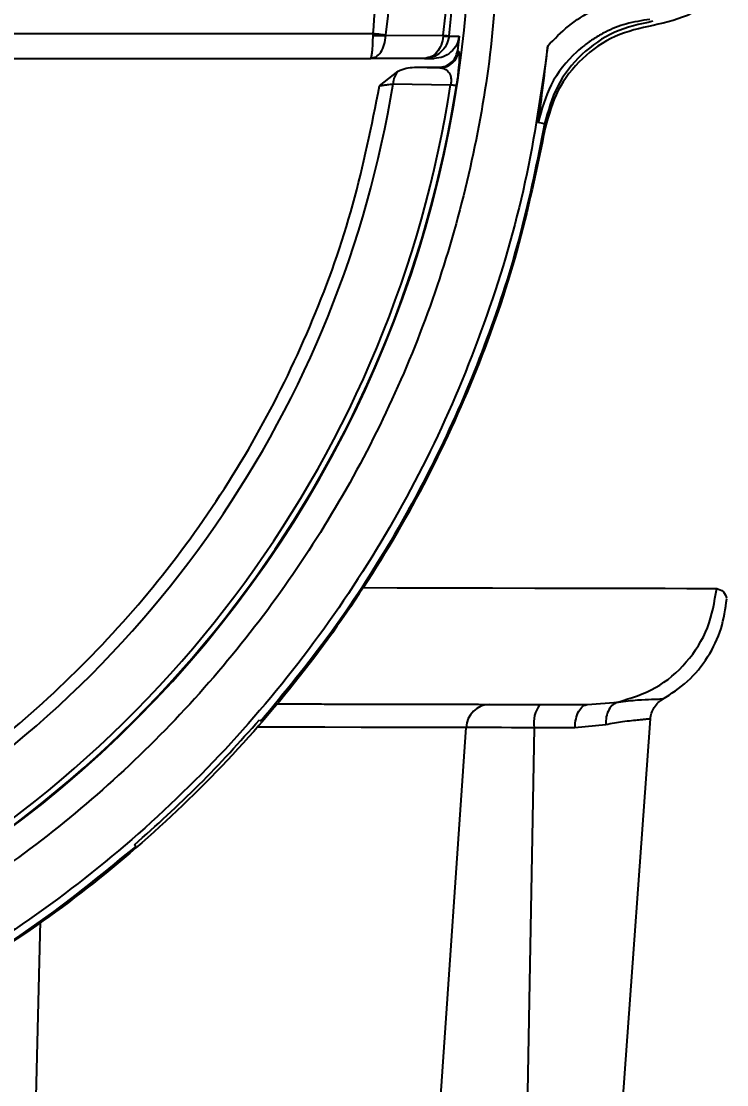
# Model space of a CAD drawing. Header units: millimetres. Extents: x 5659 to 7608, y 3628 to 5007.
# Drawn here: x 6296.4 to 6352.7, y 4674.2 to 4759.1 of the extents above; entities that cross this region are included whole.
import ezdxf

# ---------------------------------------------------------------- set-up
doc = ezdxf.new("R2010")
doc.units = ezdxf.units.MM
doc.layers.add('AM_5', color=3, linetype='Continuous', lineweight=25)
doc.styles.add('SLDTEXTSTYLE1', font='txt.shx', dxfattribs={"width": 0.7, "bigfont": 'gbcbig.shx'})
doc.dimstyles.new('SLDDIMSTYLE12$0', dxfattribs={"dimtxt": 12, "dimasz": 10, "dimexe": 0, "dimexo": 0.0625, "dimgap": 0.875, "dimtad": 1, "dimdec": 1, "dimlfac": 1.8, "dimrnd": 1e-09, "dimzin": 12, "dimdsep": 46, "dimtxsty": 'SLDTEXTSTYLE1', "dimcen": 0.09, "dimdle": 8.16, "dimclrd": 3, "dimclre": 3, "dimadec": 0, "dimazin": 3, "dimtfac": 1, "dimtdec": 1, "dimtofl": 0, "dimtmove": 0, "dimatfit": 3, "dimfxl": 0, "dimfrac": 2, "dimtolj": 1, "dimlwd": 5, "dimlwe": 5, "dimarcsym": 0})

# ---------------------------------------------------------------- blocks, each defined once
blk = doc.blocks.new('*D65')
at = {"layer": 'AM_5', "color": 3, "lineweight": 5, "transparency": 16777216}
blk.add_line((6297.037, 4966.27), (6476.866, 4966.27), dxfattribs=at)
at = {"layer": 'AM_5', "color": 3, "linetype": 'Continuous', "lineweight": 5, "transparency": 16777216}
for p, q in [((6476.866, 4956.27), (6476.866, 4677.529)), ((6344.038, 4667.529), (6476.866, 4667.529))]:
    blk.add_line(p, q, dxfattribs=at)
at = {"layer": 'AM_5', "color": 3, "transparency": 16777216}
for points in [[(6475.2, 4956.27), (6478.533, 4956.27), (6476.866, 4966.27)], [(6475.2, 4677.529), (6478.533, 4677.529), (6476.866, 4667.529)]]:
    blk.add_solid(points, dxfattribs=at)
at = {"layer": 'Defpoints', "color": 0, "transparency": 16777216}
for p in [(6296.974, 4966.27), (6343.975, 4667.529), (6476.866, 4667.529)]:
    blk.add_point(p, dxfattribs=at)
at = {"layer": 'AM_5', "color": 0, "transparency": 16777216, "insert": (6469.991, 4816.9), "char_height": 12, "attachment_point": 5, "rotation": 90, "style": 'SLDTEXTSTYLE1'}
blk.add_mtext('\\A1;300', dxfattribs=at)

msp = doc.modelspace()

# ---------------------------------------------------------------- linework, layer by layer
at = {"color": 7, "linetype": 'Continuous', "lineweight": 25}
for p, q in [((6273.781, 4758.164), (6324.472, 4758.164)), ((6324.469, 4758.004), (6324.472, 4758.164)), ((6325.498, 4758.044), (6325.495, 4758.004)), ((6325.495, 4758.004), (6330.08, 4758.012)), ((6330.08, 4758.012), (6330.075, 4757.943)), ((6330.541, 4757.943), (6330.543, 4757.96)), ((6330.541, 4757.943), (6331.345, 4757.945)), ((6331.345, 4757.945), (6331.208, 4756.769)), ((6331.208, 4756.769), (6331.302, 4756.736)), ((6273.781, 4756.164), (6324.272, 4756.164)), ((6324.272, 4756.164), (6324.488, 4756.228)), ((6324.272, 4756.164), (6324.317, 4756.217)), ((6328.566, 4756.164), (6324.272, 4756.164)), ((6328.911, 4756.226), (6328.566, 4756.164)), ((6328.789, 4756.217), (6328.566, 4756.164)), ((6328.566, 4756.164), (6329.355, 4756.164)), ((6324.992, 4753.98), (6326.467, 4755.155)), ((6327.774, 4755.454), (6329.816, 4755.42)), ((6327.774, 4755.454), (6329.718, 4755.454)), ((6326.063, 4754.131), (6330.663, 4754.048)), ((6338.176, 4750.927), (6337.659, 4751.046)), ((6341.59, 4704.535), (6344.059, 4704.739)), ((6315.394, 4703.312), (6315.506, 4703.201)), ((6344.042, 4667.529), (6346.626, 4703.387)), ((6329.491, 4667.56), (6331.899, 4702.695)), ((6337.342, 4702.683), (6336.707, 4667.545)), ((6343.052, 4702.922), (6340.589, 4702.676)), ((6305.51, 4693.205), (6305.399, 4693.317)), ((6297.863, 4687.23), (6297.391, 4667.629))]:
    msp.add_line(p, q, dxfattribs=at)
at = {"color": 7, "linetype": 'Continuous', "lineweight": 25, "flags": 128}
for points in [[(6324.472, 4758.164), (6324.614, 4758.148), (6324.753, 4758.131), (6324.891, 4758.115), (6325.024, 4758.1), (6325.153, 4758.084), (6325.276, 4758.07), (6325.391, 4758.057), (6325.498, 4758.044)], [(6330.08, 4758.012), (6330.178, 4758.001), (6330.266, 4757.991), (6330.343, 4757.983), (6330.408, 4757.975), (6330.461, 4757.969), (6330.501, 4757.965), (6330.529, 4757.962), (6330.543, 4757.96)], [(6329.718, 4755.454), (6329.773, 4755.435), (6329.816, 4755.42)], [(6331.123, 4753.977), (6331.109, 4753.979), (6331.082, 4753.983), (6331.042, 4753.989), (6330.989, 4753.997), (6330.924, 4754.007), (6330.848, 4754.019), (6330.761, 4754.033), (6330.663, 4754.048)], [(6323.723, 4713.875), (6326.407, 4713.869), (6330.341, 4713.861), (6334.013, 4713.853), (6337.403, 4713.846), (6340.492, 4713.839), (6343.266, 4713.833), (6345.707, 4713.828), (6347.804, 4713.824), (6349.544, 4713.82), (6350.919, 4713.817), (6351.922, 4713.815)], [(6331.899, 4702.695), (6330.311, 4702.698), (6328.374, 4702.702), (6326.101, 4702.707), (6323.509, 4702.713), (6320.616, 4702.719), (6317.443, 4702.726), (6315.19, 4702.73)], [(6337.342, 4702.683), (6336.42, 4702.685), (6335.542, 4702.687), (6334.721, 4702.689), (6333.97, 4702.69), (6333.303, 4702.692), (6332.729, 4702.693), (6332.259, 4702.694), (6331.899, 4702.695)], [(6340.589, 4702.676), (6340.206, 4702.677), (6339.815, 4702.678), (6339.417, 4702.679), (6339.013, 4702.68), (6338.602, 4702.681), (6338.187, 4702.681), (6337.766, 4702.682), (6337.342, 4702.683)]]:
    msp.add_lwpolyline(points, dxfattribs=at)
at = {"color": 7, "linetype": 'Continuous', "lineweight": 25}
for centre, radius, start, end in [((6240.756, 4767.954), 91.48, 295.79271, 180), ((6240.756, 4767.954), 90.341, 353.64897, 186.35103), ((6240.756, 4767.954), 89.875, 353.64897, 186.35103), ((6240.756, 4767.954), 85.319, 353.33017, 186.66983), ((6324.982, 4772.326), 14.332, 267.94983, 272.05042), ((6330.308, 4759.768), 1.84, 262.7292, 277.27215), ((6329.813, 4756.921), 1.5, 270.08724, 352.92929), ((6327.824, 4754.028), 1.764, 140.3012, 176.66464), ((6240.756, 4767.954), 90.976, 296.50811, 351.20762), ((6240.756, 4767.954), 86.42, 299.88973, 350.7957), ((6240.756, 4767.954), 91.441, 295.84596, 351.20762), ((6333.84, 4702.609), 1.943, 91.26442, 177.45771), ((6339.684, 4703.092), 2.377, 142.39242, 189.89938)]:
    msp.add_arc(centre, radius, start, end, dxfattribs=at)
for points in [[(6324.472, 4758.164), (6324.727, 4761.117), (6325.236, 4767.023), (6324.811, 4775.922), (6323.52, 4784.725), (6321.291, 4793.343), (6318.173, 4801.679), (6314.192, 4809.64), (6309.397, 4817.138), (6303.839, 4824.089), (6297.58, 4830.417), (6290.69, 4836.051), (6283.245, 4840.929), (6275.328, 4844.995), (6267.027, 4848.209), (6258.434, 4850.514), (6249.644, 4851.969), (6243.719, 4852.15), (6240.756, 4852.24)], [(6334.497, 4767.955), (6334.41, 4764.887), (6334.236, 4758.752), (6332.833, 4749.637), (6330.607, 4740.699), (6327.5, 4732.024), (6323.561, 4723.695), (6318.824, 4715.792), (6313.335, 4708.391), (6307.147, 4701.564), (6300.32, 4695.376), (6292.919, 4689.887), (6285.016, 4685.15), (6276.687, 4681.211), (6268.011, 4678.104), (6259.074, 4675.878), (6249.959, 4674.475), (6243.824, 4674.301), (6240.756, 4674.214)], [(6346.854, 4758.797), (6345.812, 4758.571), (6343.729, 4758.118), (6341.091, 4756.24), (6339.074, 4753.706), (6338.51, 4751.651), (6338.227, 4750.623)], [(6338.43, 4757.165), (6337.906, 4753.514), (6336.858, 4746.21), (6333.738, 4735.567), (6329.53, 4725.324), (6324.175, 4715.623), (6317.77, 4706.584), (6310.389, 4698.322), (6302.127, 4690.941), (6293.088, 4684.536), (6283.387, 4679.181), (6273.144, 4674.973), (6262.501, 4671.853), (6255.197, 4670.805), (6251.546, 4670.281)], [(6338.176, 4750.927), (6337.588, 4748.013), (6336.413, 4742.185), (6333.66, 4733.691), (6330.213, 4725.462), (6326.012, 4717.591), (6321.167, 4710.09), (6317.393, 4705.497), (6315.506, 4703.201)], [(6338.227, 4750.623), (6337.541, 4747.328), (6336.168, 4740.74), (6332.848, 4731.188), (6328.644, 4722.004), (6323.508, 4713.301), (6317.519, 4705.165), (6310.731, 4697.68), (6303.218, 4690.925), (6295.055, 4684.97), (6286.331, 4679.872), (6277.129, 4675.707), (6267.563, 4672.427), (6260.969, 4671.083), (6257.671, 4670.41)], [(6344.059, 4704.739), (6345.084, 4705.056), (6347.136, 4705.69), (6349.612, 4707.837), (6351.391, 4710.602), (6351.745, 4712.744), (6351.922, 4713.815)], [(6340.589, 4702.676), (6340.612, 4702.924), (6340.658, 4703.42), (6340.893, 4704.03), (6341.214, 4704.453), (6341.465, 4704.507), (6341.59, 4704.535)], [(6305.399, 4693.317), (6307.154, 4694.893), (6310.665, 4698.046), (6313.818, 4701.557), (6315.394, 4703.312)], [(6305.51, 4693.205), (6303.214, 4691.318), (6298.621, 4687.544), (6291.12, 4682.699), (6283.249, 4678.498), (6275.02, 4675.051), (6266.526, 4672.298), (6260.698, 4671.123), (6257.784, 4670.535)]]:
    msp.add_open_spline(points, degree=3, dxfattribs=at)
for points, knots in [([(6354.754, 4767.72), (6354.755, 4767.717), (6354.948, 4766.652), (6354.264, 4764.443), (6352.661, 4761.645), (6350.036, 4759.534), (6347.914, 4759.043), (6346.854, 4758.797)], [0, 0, 0, 0, 0.00073, 0.250548, 0.500365, 0.750183, 1, 1, 1, 1]), ([(6338.43, 4757.165), (6338.964, 4757.718), (6340.029, 4758.819), (6341.985, 4760.039), (6344.114, 4760.925), (6345.629, 4761.154), (6346.389, 4761.269)], [0, 0, 0, 0, 0.250755, 0.499989, 0.749233, 1, 1, 1, 1]), ([(6346.577, 4759.278), (6345.936, 4759.181), (6344.713, 4758.997), (6343.233, 4758.395), (6342.144, 4757.78), (6341.378, 4757.238), (6340.091, 4756.143), (6338.511, 4754.184), (6337.939, 4752.077), (6337.659, 4751.046)], [0, 0, 0, 0, 0.149059, 0.284486, 0.365253, 0.437407, 0.500452, 0.755467, 1, 1, 1, 1]), ([(6346.827, 4759.129), (6345.781, 4758.903), (6343.693, 4758.45), (6341.044, 4756.572), (6339.023, 4754.027), (6338.459, 4751.961), (6338.176, 4750.927)], [0, 0, 0, 0, 0.250065, 0.499446, 0.749386, 1, 1, 1, 1]), ([(6324.317, 4756.217), (6324.329, 4756.255), (6324.361, 4756.353), (6324.412, 4756.696), (6324.455, 4757.272), (6324.465, 4757.765), (6324.469, 4758.004)], [0, 0, 0, 0, 0.16022, 0.408503, 0.713406, 1, 1, 1, 1]), ([(6324.488, 4756.228), (6324.562, 4756.244), (6324.784, 4756.291), (6325.107, 4756.649), (6325.405, 4757.245), (6325.465, 4757.749), (6325.495, 4758.004)], [0, 0, 0, 0, 0.138485, 0.418974, 0.706279, 1, 1, 1, 1]), ([(6330.075, 4757.943), (6330.033, 4757.695), (6329.95, 4757.205), (6329.582, 4756.63), (6329.176, 4756.279), (6328.892, 4756.233), (6328.789, 4756.217)], [0, 0, 0, 0, 0.287269, 0.568771, 0.843667, 1, 1, 1, 1]), ([(6330.541, 4757.943), (6330.486, 4757.695), (6330.377, 4757.205), (6329.895, 4756.631), (6329.38, 4756.286), (6329.027, 4756.241), (6328.911, 4756.226)], [0, 0, 0, 0, 0.29336, 0.580831, 0.861555, 1, 1, 1, 1]), ([(6331.345, 4757.945), (6331.293, 4757.705), (6331.188, 4757.226), (6330.717, 4756.644), (6330.087, 4756.242), (6329.599, 4756.19), (6329.355, 4756.164)], [0, 0, 0, 0, 0.249916, 0.499877, 0.7499, 1, 1, 1, 1]), ([(6329.718, 4755.454), (6329.9, 4755.473), (6330.262, 4755.511), (6330.732, 4755.807), (6331.084, 4756.237), (6331.166, 4756.591), (6331.208, 4756.769)], [0, 0, 0, 0, 0.249919, 0.499876, 0.749973, 1, 1, 1, 1]), ([(6331.302, 4756.736), (6331.322, 4756.702), (6331.36, 4756.636), (6331.361, 4756.21), (6331.331, 4755.704), (6331.284, 4755.2), (6331.218, 4754.619), (6331.154, 4754.186), (6331.123, 4753.977)], [0, 0, 0, 0, 0.259733, 0.49902, 0.627221, 0.751249, 0.879327, 1, 1, 1, 1]), ([(6337.659, 4751.046), (6337.796, 4752.017), (6338.069, 4753.951), (6338.31, 4756.097), (6338.43, 4757.165)], [0, 0, 0, 0, 0.502443, 1, 1, 1, 1]), ([(6326.467, 4755.155), (6326.677, 4755.243), (6327.095, 4755.42), (6327.548, 4755.443), (6327.774, 4755.454)], [0, 0, 0, 0, 0.501536, 1, 1, 1, 1]), ([(6329.816, 4755.42), (6330.023, 4755.38), (6330.335, 4755.318), (6330.588, 4754.96), (6330.655, 4754.755), (6330.683, 4754.652), (6330.7, 4754.529), (6330.703, 4754.43), (6330.703, 4754.428), (6330.703, 4754.42), (6330.703, 4754.39), (6330.703, 4754.324), (6330.694, 4754.204), (6330.675, 4754.105), (6330.663, 4754.048)], [0, 0, 0, 0, 0.499072, 0.748501, 0.753083, 0.790355, 0.886478, 0.88655, 0.887097, 0.888597, 0.894219, 0.915728, 0.950596, 1, 1, 1, 1]), ([(6324.992, 4753.98), (6325.108, 4753.998), (6325.324, 4754.031), (6325.701, 4754.083), (6325.922, 4754.112), (6326.063, 4754.131)], [0, 0, 0, 0, 0.2980881, 0.5536014, 1, 1, 1, 1]), ([(6283.04, 4693.883), (6285.219, 4695.156), (6290.203, 4698.07), (6297.268, 4703.724), (6304.232, 4710.556), (6310.351, 4718.166), (6315.575, 4726.415), (6319.802, 4735.21), (6323.08, 4744.417), (6324.355, 4750.792), (6324.992, 4753.98)], [0, 0, 0, 0, 0.099849, 0.228442, 0.357035, 0.485628, 0.614221, 0.742814, 0.871407, 1, 1, 1, 1]), ([(6351.922, 4713.815), (6352.118, 4713.754), (6352.516, 4713.63), (6352.724, 4713.013), (6352.709, 4713.058), (6352.704, 4713.073)], [0, 0, 0, 0, 0.395472, 0.803509, 1, 1, 1, 1]), ([(6347.593, 4704.957), (6348.286, 4705.407), (6349.689, 4706.318), (6351.275, 4708.294), (6352.384, 4710.555), (6352.618, 4712.19), (6352.732, 4712.992)], [0, 0, 0, 0, 0.248454, 0.503179, 0.75624, 1, 1, 1, 1]), ([(6344.059, 4704.739), (6344.596, 4704.802), (6345.648, 4704.926), (6346.796, 4704.962), (6347.452, 4704.982), (6347.721, 4704.987), (6347.643, 4704.985), (6347.643, 4704.985)], [0, 0, 0, 0, 0.261344, 0.511623, 0.75593, 0.999491, 1, 1, 1, 1]), ([(6346.626, 4703.384), (6346.649, 4703.545), (6346.696, 4703.872), (6346.917, 4704.323), (6347.231, 4704.715), (6347.508, 4704.896), (6347.644, 4704.985)], [0, 0, 0, 0, 0.246145, 0.5, 0.753855, 1, 1, 1, 1]), ([(6316.764, 4704.587), (6317.032, 4704.587), (6317.895, 4704.585), (6319.304, 4704.582), (6320.989, 4704.578), (6322.623, 4704.575), (6324.205, 4704.572), (6326.638, 4704.566), (6329.643, 4704.56), (6332.869, 4704.553), (6335.45, 4704.548), (6337.655, 4704.543), (6339.418, 4704.539), (6340.745, 4704.536), (6341.328, 4704.535), (6341.59, 4704.535)], [0, 0, 0, 0, 0.0210906, 0.0677138, 0.114337, 0.1609602, 0.2075834, 0.2542066, 0.3834577, 0.5024197, 0.6110909, 0.7094695, 0.8246117, 0.9214568, 1, 1, 1, 1]), ([(6344.059, 4704.739), (6343.917, 4704.684), (6343.624, 4704.571), (6343.288, 4704.142), (6343.071, 4703.573), (6343.058, 4703.135), (6343.052, 4702.922)], [0, 0, 0, 0, 0.242889, 0.5, 0.757111, 1, 1, 1, 1]), ([(6346.626, 4703.384), (6346.626, 4703.384), (6346.669, 4703.388), (6346.564, 4703.379), (6346.401, 4703.365), (6346.102, 4703.337), (6345.536, 4703.28), (6344.591, 4703.187), (6343.522, 4703.003), (6343.052, 4702.922)], [0, 0, 0, 0, 0.000275, 0.131881, 0.259042, 0.381762, 0.500047, 0.779958, 1, 1, 1, 1])]:
    msp.add_open_spline(points, degree=3, knots=knots, dxfattribs=at)

# ---------------------------------------------------------------- dimensions: what is measured, and where the dimension line sits
at = {"layer": 'AM_5'}
dim = msp.add_linear_dim(base=(6476.866, 4667.529), p1=(6296.974, 4966.27), p2=(6343.975, 4667.529), angle=90, text='300', dimstyle='SLDDIMSTYLE12$0', override={"dimlfac": 1, "dimpost": ''}, dxfattribs=at)
dim.commit()
dim.dimension.update_dxf_attribs({"geometry": '*D65', "text_midpoint": (6469.991, 4816.9)})

doc.saveas('drawing.dxf')
